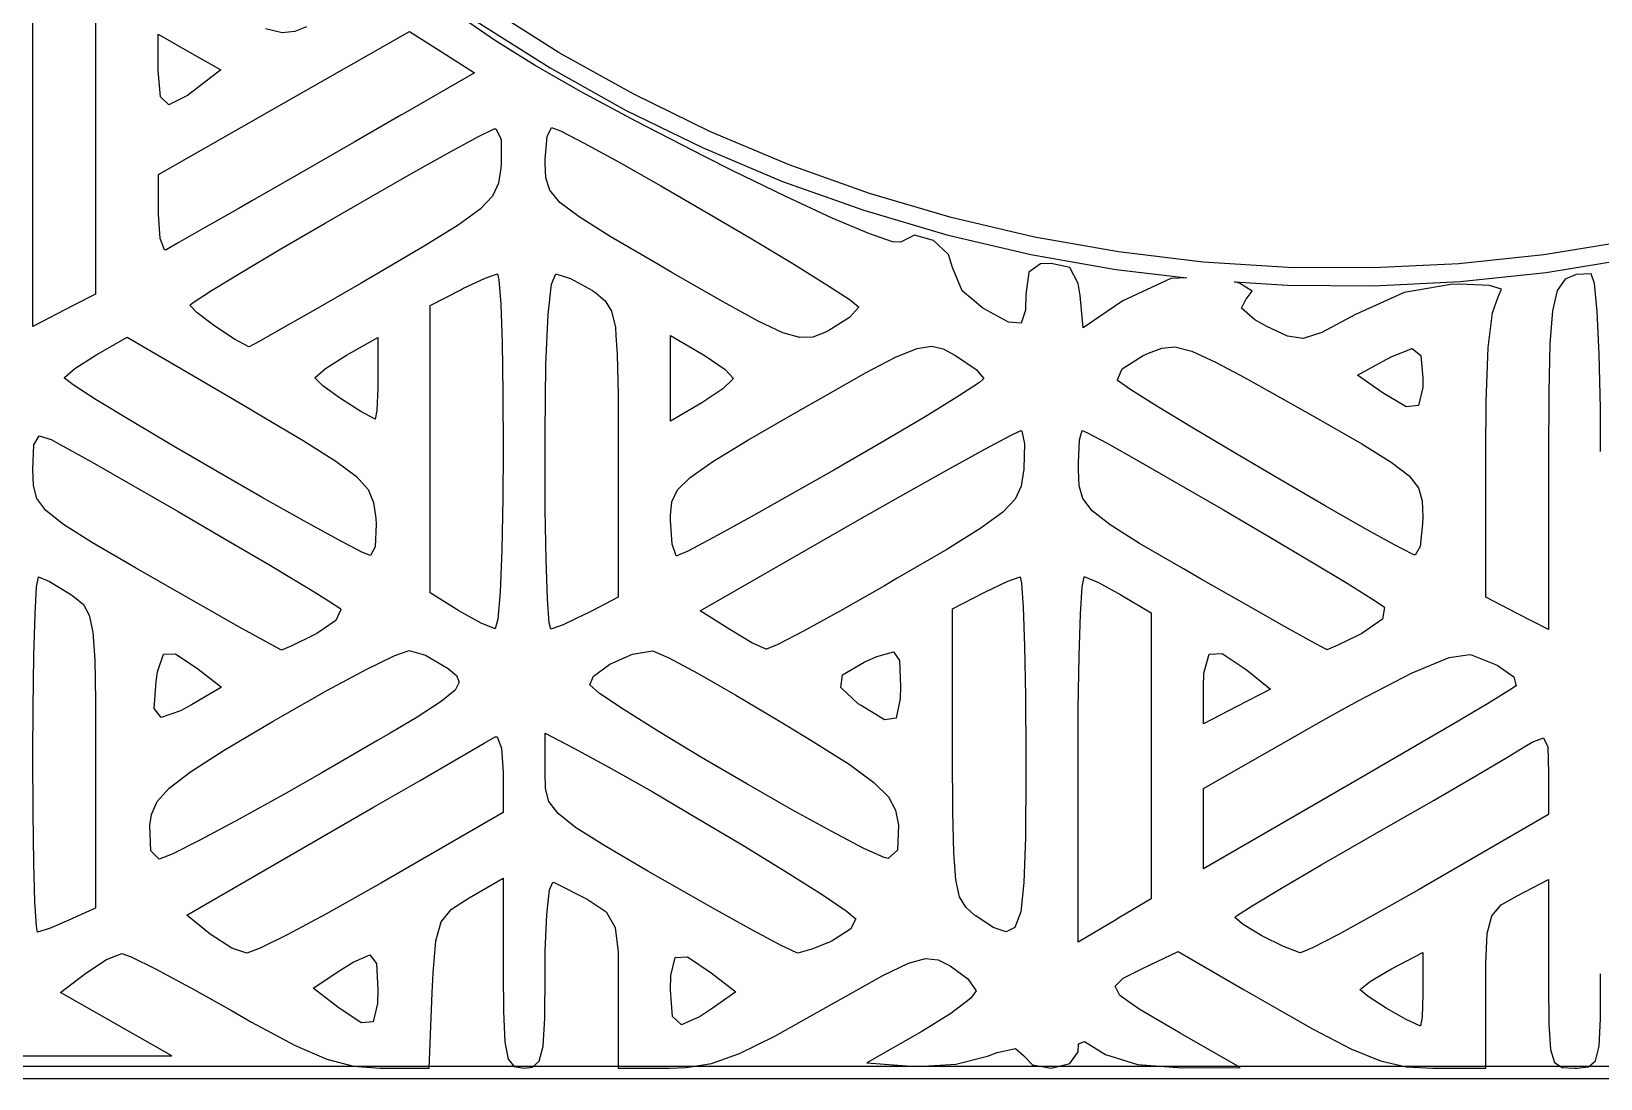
# Model space of a CAD drawing. Header units: millimetres. Extents: x 38 to 487, y 14 to 137.
# Drawn here: x 55.73 to 68.57, y 27.93 to 36.5 of the extents above; entities that cross this region are included whole.
import ezdxf

# ---------------------------------------------------------------- set-up
doc = ezdxf.new("R2010")
doc.units = ezdxf.units.MM
doc.layers.add('BLACK', color=20, linetype='Continuous')

msp = doc.modelspace()

# ---------------------------------------------------------------- linework, layer by layer
at = {"layer": 'BLACK', "linetype": 'Continuous'}
for p, q in [((55.744, 34.088), (55.744, 37.078)), ((56.256, 36.786), (56.256, 36.479)), ((59.53, 36.425), (59.223, 36.635)), ((60.051, 36.328), (59.461, 36.702)), ((56.256, 36.479), (56.257, 35.007)), ((56.77, 36.184), (56.77, 36.479)), ((56.77, 36.479), (57.025, 36.333)), ((57.783, 36.491), (57.648, 36.525)), ((57.887, 36.501), (57.783, 36.491)), ((57.799, 35.917), (58.827, 36.501)), ((57.984, 36.541), (57.887, 36.501)), ((58.827, 36.501), (59.092, 36.333)), ((59.38, 36.582), (59.976, 36.204)), ((59.853, 36.223), (59.53, 36.425)), ((57.025, 36.333), (57.281, 36.188)), ((59.092, 36.333), (59.358, 36.165)), ((60.225, 36.011), (59.853, 36.223)), ((60.66, 35.988), (60.051, 36.328)), ((56.787, 35.967), (56.77, 36.184)), ((57.281, 36.188), (57.09, 36.04)), ((59.358, 36.165), (58.77, 35.825)), ((59.976, 36.204), (60.593, 35.859)), ((56.857, 35.903), (56.787, 35.967)), ((57.008, 35.979), (56.857, 35.903)), ((57.09, 36.04), (57.008, 35.979)), ((60.677, 35.769), (60.225, 36.011)), ((61.288, 35.682), (60.66, 35.988)), ((56.772, 35.332), (57.799, 35.917)), ((58.77, 35.825), (58.755, 35.817)), ((60.593, 35.859), (61.228, 35.549)), ((58.755, 35.817), (58.372, 35.596)), ((59.397, 35.646), (59.518, 35.705)), ((59.518, 35.705), (59.532, 35.706)), ((59.532, 35.706), (59.575, 35.622)), ((59.952, 35.642), (59.988, 35.717)), ((59.988, 35.717), (60.061, 35.689)), ((61.24, 35.48), (60.677, 35.769)), ((58.372, 35.596), (57.937, 35.346)), ((59.169, 35.523), (59.397, 35.646)), ((59.575, 35.622), (59.577, 35.423)), ((59.935, 35.458), (59.952, 35.642)), ((60.061, 35.689), (60.256, 35.589)), ((60.256, 35.589), (60.54, 35.433)), ((61.931, 35.411), (61.288, 35.682)), ((58.862, 35.351), (59.169, 35.523)), ((59.935, 35.423), (59.935, 35.458)), ((61.228, 35.549), (61.879, 35.276)), ((61.471, 35.363), (61.24, 35.48)), ((56.771, 35.007), (56.772, 35.332)), ((57.937, 35.346), (57.54, 35.119)), ((58.508, 35.15), (58.862, 35.351)), ((59.574, 35.385), (59.554, 35.26)), ((59.577, 35.415), (59.574, 35.385)), ((59.577, 35.423), (59.577, 35.415)), ((59.941, 35.304), (59.935, 35.423)), ((60.54, 35.433), (60.882, 35.24)), ((61.904, 35.151), (61.471, 35.363)), ((62.589, 35.177), (61.931, 35.411)), ((59.554, 35.26), (59.505, 35.154)), ((59.974, 35.204), (59.941, 35.304)), ((60.057, 35.104), (59.974, 35.204)), ((60.882, 35.24), (61.252, 35.025)), ((61.879, 35.276), (62.544, 35.039)), ((57.54, 35.119), (57.423, 35.052)), ((58.135, 34.935), (58.508, 35.15)), ((59.505, 35.154), (59.403, 35.047)), ((60.214, 34.985), (60.057, 35.104)), ((62.284, 34.976), (61.904, 35.151)), ((63.259, 34.98), (62.589, 35.177)), ((56.257, 35.007), (56.257, 34.353)), ((56.785, 34.808), (56.771, 35.007)), ((57.423, 35.052), (57.143, 34.892)), ((57.774, 34.723), (58.135, 34.935)), ((59.403, 35.047), (59.224, 34.917)), ((60.467, 34.826), (60.214, 34.985)), ((61.252, 35.025), (61.622, 34.807)), ((62.583, 34.849), (62.284, 34.976)), ((62.544, 35.039), (63.222, 34.839)), ((63.939, 34.82), (63.259, 34.98)), ((56.821, 34.716), (56.785, 34.808)), ((57.143, 34.892), (56.934, 34.773)), ((59.224, 34.917), (58.945, 34.745)), ((60.839, 34.608), (60.467, 34.826)), ((61.622, 34.807), (61.962, 34.603)), ((62.778, 34.78), (62.583, 34.849)), ((62.958, 34.835), (62.842, 34.777)), ((63.112, 34.792), (62.958, 34.835)), ((63.222, 34.839), (63.909, 34.678)), ((64.626, 34.699), (63.939, 34.82)), ((56.834, 34.716), (56.821, 34.716)), ((56.934, 34.773), (56.834, 34.716)), ((57.454, 34.533), (57.774, 34.723)), ((58.945, 34.745), (58.541, 34.508)), ((62.842, 34.777), (62.778, 34.78)), ((63.237, 34.678), (63.112, 34.792)), ((63.27, 34.571), (63.237, 34.678)), ((63.909, 34.678), (64.605, 34.555)), ((65.319, 34.616), (64.626, 34.699)), ((68.106, 34.675), (67.412, 34.602)), ((68.795, 34.786), (68.106, 34.675)), ((60.973, 34.53), (60.839, 34.608)), ((61.962, 34.603), (62.241, 34.43)), ((63.348, 34.381), (63.27, 34.571)), ((63.99, 34.6), (63.892, 34.533)), ((64.077, 34.605), (63.99, 34.6)), ((64.23, 34.572), (64.077, 34.605)), ((64.298, 34.44), (64.23, 34.572)), ((64.605, 34.555), (65.186, 34.486)), ((66.016, 34.572), (65.319, 34.616)), ((66.714, 34.568), (66.016, 34.572)), ((67.412, 34.602), (66.714, 34.568)), ((68.125, 34.531), (68.823, 34.644)), ((57.205, 34.382), (57.454, 34.533)), ((58.431, 34.444), (58.076, 34.239)), ((58.541, 34.508), (58.431, 34.444)), ((59.263, 34.398), (59.445, 34.484)), ((59.445, 34.484), (59.545, 34.52)), ((59.545, 34.52), (59.558, 34.469)), ((59.558, 34.469), (59.572, 34.272)), ((59.96, 34.186), (59.987, 34.435)), ((59.987, 34.435), (60.023, 34.52)), ((60.023, 34.52), (60.142, 34.482)), ((60.142, 34.482), (60.322, 34.382)), ((61.386, 34.293), (60.973, 34.53)), ((62.241, 34.43), (62.431, 34.306)), ((63.892, 34.533), (63.869, 34.349)), ((64.312, 34.342), (64.298, 34.44)), ((65.054, 34.482), (64.663, 34.299)), ((65.186, 34.486), (65.054, 34.482)), ((65.616, 34.443), (65.576, 34.455)), ((65.576, 34.455), (66.011, 34.427)), ((65.722, 34.378), (65.616, 34.443)), ((66.011, 34.427), (66.717, 34.422)), ((66.717, 34.422), (67.423, 34.457)), ((67.346, 34.433), (66.965, 34.367)), ((67.42, 34.434), (67.346, 34.433)), ((67.664, 34.425), (67.42, 34.434)), ((67.423, 34.457), (68.125, 34.531)), ((67.76, 34.394), (67.664, 34.425)), ((68.281, 34.475), (68.217, 34.384)), ((68.373, 34.513), (68.281, 34.475)), ((68.494, 34.52), (68.373, 34.513)), ((68.521, 34.439), (68.494, 34.52)), ((68.543, 34.211), (68.521, 34.439)), ((56.257, 34.353), (56.08, 34.262)), ((57.027, 34.262), (57.056, 34.286)), ((57.056, 34.286), (57.205, 34.382)), ((58.994, 34.259), (59.246, 34.389)), ((59.246, 34.389), (59.263, 34.398)), ((60.322, 34.382), (60.353, 34.361)), ((60.353, 34.361), (60.428, 34.299)), ((60.428, 34.299), (60.479, 34.215)), ((61.679, 34.133), (61.386, 34.293)), ((62.431, 34.306), (62.5, 34.248)), ((63.518, 34.239), (63.348, 34.381)), ((63.869, 34.349), (63.866, 34.223)), ((64.339, 34.078), (64.312, 34.342)), ((64.663, 34.299), (64.339, 34.078)), ((65.633, 34.238), (65.668, 34.308)), ((65.668, 34.308), (65.672, 34.311)), ((65.672, 34.311), (65.722, 34.378)), ((66.965, 34.367), (66.566, 34.187)), ((67.686, 34.201), (67.734, 34.332)), ((67.734, 34.332), (67.76, 34.394)), ((68.217, 34.384), (68.177, 34.216)), ((56.08, 34.262), (55.744, 34.088)), ((57.089, 34.199), (57.027, 34.262)), ((57.233, 34.092), (57.089, 34.199)), ((58.076, 34.239), (57.787, 34.074)), ((58.994, 31.908), (58.994, 34.259)), ((59.572, 34.272), (59.583, 33.954)), ((59.942, 33.777), (59.96, 34.186)), ((60.479, 34.215), (60.51, 34.079)), ((62.425, 34.161), (62.256, 34.056)), ((62.5, 34.245), (62.425, 34.161)), ((62.5, 34.248), (62.5, 34.245)), ((63.728, 34.125), (63.518, 34.239)), ((63.866, 34.223), (63.831, 34.116)), ((65.743, 34.144), (65.633, 34.238)), ((66.524, 34.164), (66.291, 34.039)), ((66.566, 34.187), (66.524, 34.164)), ((67.653, 33.917), (67.686, 34.201)), ((68.177, 34.216), (68.156, 33.946)), ((68.56, 33.863), (68.543, 34.211)), ((57.393, 33.986), (57.233, 34.092)), ((57.787, 34.074), (57.591, 33.963)), ((60.51, 34.079), (60.514, 34.016)), ((61.881, 34.037), (61.679, 34.133)), ((62.02, 33.997), (61.881, 34.037)), ((62.224, 34.04), (62.125, 34.001)), ((62.256, 34.056), (62.224, 34.04)), ((63.831, 34.116), (63.728, 34.125)), ((65.842, 34.089), (65.743, 34.144)), ((66.009, 34.01), (65.842, 34.089)), ((66.291, 34.039), (66.139, 33.991)), ((56.259, 33.854), (56.516, 34)), ((56.516, 34), (57.09, 33.665)), ((57.505, 33.926), (57.393, 33.986)), ((57.515, 33.923), (57.505, 33.926)), ((57.591, 33.963), (57.515, 33.923)), ((58.31, 33.853), (58.566, 33.999)), ((58.566, 33.999), (58.566, 33.661)), ((59.583, 33.954), (59.59, 33.543)), ((60.514, 34.016), (60.526, 33.86)), ((60.961, 33.313), (60.961, 34.016)), ((60.961, 34.016), (61.217, 33.865)), ((62.125, 34.001), (62.02, 33.997)), ((62.809, 33.839), (62.979, 33.909)), ((62.979, 33.909), (63.097, 33.928)), ((63.097, 33.928), (63.191, 33.906)), ((63.191, 33.906), (63.289, 33.854)), ((64.872, 33.87), (64.981, 33.912)), ((64.981, 33.912), (65.089, 33.921)), ((65.089, 33.921), (65.226, 33.886)), ((66.139, 33.991), (66.009, 34.01)), ((66.864, 33.844), (67.029, 33.907)), ((67.029, 33.907), (67.102, 33.852)), ((67.635, 33.474), (67.653, 33.917)), ((68.156, 33.946), (68.147, 33.553)), ((56.087, 33.745), (56.259, 33.854)), ((58.139, 33.744), (58.31, 33.853)), ((59.935, 33.215), (59.942, 33.777)), ((60.526, 33.86), (60.532, 33.53)), ((61.217, 33.865), (61.246, 33.847)), ((61.246, 33.847), (61.408, 33.736)), ((62.558, 33.708), (62.809, 33.839)), ((63.289, 33.854), (63.301, 33.846)), ((63.301, 33.846), (63.461, 33.737)), ((64.658, 33.741), (64.83, 33.85)), ((64.83, 33.85), (64.872, 33.87)), ((65.226, 33.886), (65.422, 33.797)), ((65.422, 33.797), (65.622, 33.69)), ((66.583, 33.69), (66.787, 33.802)), ((66.787, 33.802), (66.864, 33.844)), ((67.102, 33.852), (67.118, 33.665)), ((68.57, 33.418), (68.56, 33.863)), ((56.003, 33.665), (56.004, 33.67)), ((56.073, 33.61), (56.003, 33.665)), ((56.004, 33.67), (56.087, 33.745)), ((57.09, 33.665), (57.52, 33.414)), ((58.054, 33.665), (58.055, 33.67)), ((58.116, 33.603), (58.054, 33.665)), ((58.055, 33.67), (58.139, 33.744)), ((58.566, 33.661), (58.566, 33.587)), ((61.472, 33.658), (61.389, 33.578)), ((61.408, 33.736), (61.474, 33.665)), ((61.474, 33.665), (61.472, 33.658)), ((62.2, 33.506), (62.558, 33.708)), ((63.461, 33.737), (63.526, 33.664)), ((63.513, 33.652), (63.49, 33.631)), ((63.526, 33.664), (63.513, 33.652)), ((64.62, 33.652), (64.658, 33.741)), ((64.628, 33.64), (64.62, 33.652)), ((65.622, 33.69), (65.707, 33.644)), ((65.707, 33.644), (66.111, 33.418)), ((66.784, 33.549), (66.583, 33.69)), ((67.118, 33.665), (67.117, 33.589)), ((56.263, 33.489), (56.073, 33.61)), ((58.262, 33.498), (58.116, 33.603)), ((58.566, 33.587), (58.558, 33.401)), ((59.59, 33.543), (59.592, 33.066)), ((60.532, 33.53), (60.533, 33.058)), ((61.389, 33.578), (61.217, 33.464)), ((63.327, 33.523), (63.058, 33.358)), ((63.49, 33.631), (63.327, 33.523)), ((64.727, 33.571), (64.628, 33.64)), ((64.941, 33.437), (64.727, 33.571)), ((66.981, 33.431), (66.784, 33.549)), ((67.117, 33.589), (67.082, 33.441)), ((68.147, 33.553), (68.145, 33.012)), ((56.542, 33.319), (56.263, 33.489)), ((57.52, 33.414), (57.568, 33.385)), ((57.568, 33.385), (57.957, 33.155)), ((58.427, 33.392), (58.262, 33.498)), ((58.545, 33.33), (58.427, 33.392)), ((58.558, 33.401), (58.545, 33.33)), ((61.217, 33.464), (60.961, 33.313)), ((61.593, 33.157), (62.006, 33.395)), ((62.006, 33.395), (62.2, 33.506)), ((65.237, 33.257), (64.941, 33.437)), ((66.111, 33.418), (66.26, 33.334)), ((67.082, 33.441), (66.981, 33.431)), ((67.632, 33.051), (67.635, 33.474)), ((68.572, 33.066), (68.57, 33.418)), ((56.882, 33.118), (56.542, 33.319)), ((63.058, 33.358), (62.706, 33.149)), ((65.587, 33.049), (65.237, 33.257)), ((66.26, 33.334), (66.618, 33.128)), ((55.753, 33.121), (55.796, 33.193)), ((55.796, 33.193), (55.894, 33.163)), ((55.894, 33.163), (55.963, 33.125)), ((57.957, 33.155), (58.224, 32.987)), ((59.935, 33.066), (59.935, 33.215)), ((61.307, 32.983), (61.593, 33.157)), ((62.706, 33.149), (62.297, 32.913)), ((63.532, 33.084), (63.742, 33.197)), ((63.742, 33.197), (63.829, 33.237)), ((63.829, 33.237), (63.837, 33.233)), ((63.837, 33.233), (63.857, 33.128)), ((63.857, 33.128), (63.852, 32.926)), ((64.299, 32.974), (64.309, 33.161)), ((64.309, 33.161), (64.33, 33.237)), ((64.33, 33.237), (64.369, 33.22)), ((64.369, 33.22), (64.533, 33.133)), ((64.533, 33.133), (64.794, 32.987)), ((66.618, 33.128), (66.859, 32.979)), ((55.744, 32.919), (55.753, 33.121)), ((55.963, 33.125), (56.229, 32.977)), ((57.251, 32.902), (56.882, 33.118)), ((59.592, 33.066), (59.59, 32.684)), ((59.937, 32.589), (59.935, 33.066)), ((60.533, 33.058), (60.533, 31.873)), ((63.223, 32.914), (63.532, 33.084)), ((65.957, 32.831), (65.587, 33.049)), ((67.632, 31.873), (67.632, 33.051)), ((68.145, 33.012), (68.145, 31.608)), ((55.748, 32.787), (55.744, 32.919)), ((56.229, 32.977), (56.562, 32.787)), ((57.621, 32.69), (57.251, 32.902)), ((58.224, 32.987), (58.393, 32.86)), ((61.123, 32.854), (61.307, 32.983)), ((62.297, 32.913), (61.999, 32.744)), ((62.842, 32.699), (63.223, 32.914)), ((63.851, 32.905), (63.831, 32.781)), ((63.852, 32.916), (63.851, 32.905)), ((63.852, 32.926), (63.852, 32.916)), ((64.299, 32.916), (64.299, 32.974)), ((64.305, 32.785), (64.299, 32.916)), ((64.794, 32.987), (65.122, 32.799)), ((66.859, 32.979), (67.006, 32.866)), ((55.776, 32.682), (55.748, 32.787)), ((56.562, 32.787), (56.932, 32.574)), ((58.393, 32.86), (58.488, 32.754)), ((58.488, 32.754), (58.532, 32.647)), ((60.973, 32.654), (61.019, 32.751)), ((61.019, 32.751), (61.123, 32.854)), ((61.999, 32.744), (61.621, 32.532)), ((63.831, 32.781), (63.782, 32.675)), ((64.334, 32.68), (64.305, 32.785)), ((65.122, 32.799), (65.486, 32.588)), ((66.318, 32.621), (65.957, 32.831)), ((67.006, 32.866), (67.082, 32.767)), ((67.082, 32.767), (67.111, 32.663)), ((55.85, 32.583), (55.776, 32.682)), ((57.962, 32.497), (57.621, 32.69)), ((58.532, 32.647), (58.55, 32.519)), ((59.59, 32.684), (59.582, 32.257)), ((60.961, 32.543), (60.973, 32.654)), ((62.492, 32.5), (62.842, 32.699)), ((63.782, 32.675), (63.68, 32.568)), ((64.411, 32.581), (64.334, 32.68)), ((66.638, 32.439), (66.318, 32.621)), ((67.111, 32.663), (67.116, 32.531)), ((55.994, 32.469), (55.85, 32.583)), ((56.932, 32.574), (57.308, 32.355)), ((58.244, 32.343), (57.962, 32.497)), ((58.55, 32.519), (58.553, 32.47)), ((59.944, 32.178), (59.937, 32.589)), ((60.961, 32.503), (60.961, 32.543)), ((60.975, 32.308), (60.961, 32.503)), ((61.205, 31.762), (62.492, 32.5)), ((61.621, 32.532), (61.313, 32.363)), ((63.68, 32.568), (63.501, 32.438)), ((64.558, 32.465), (64.411, 32.581)), ((65.486, 32.588), (65.857, 32.37)), ((67.116, 32.531), (67.115, 32.473)), ((56.231, 32.319), (55.994, 32.469)), ((58.553, 32.47), (58.546, 32.286)), ((61.313, 32.363), (61.103, 32.251)), ((63.501, 32.438), (63.221, 32.265)), ((64.799, 32.314), (64.558, 32.465)), ((65.857, 32.37), (66.205, 32.164)), ((66.886, 32.301), (66.638, 32.439)), ((67.115, 32.473), (67.095, 32.289)), ((56.585, 32.113), (56.231, 32.319)), ((57.308, 32.355), (57.66, 32.148)), ((58.436, 32.243), (58.244, 32.343)), ((58.507, 32.214), (58.436, 32.243)), ((58.546, 32.286), (58.507, 32.214)), ((59.582, 32.257), (59.568, 31.918)), ((61.008, 32.213), (60.975, 32.308)), ((61.103, 32.251), (61.014, 32.211)), ((63.221, 32.265), (62.817, 32.028)), ((65.158, 32.105), (64.799, 32.314)), ((67.032, 32.226), (66.886, 32.301)), ((67.095, 32.289), (67.054, 32.218)), ((56.749, 32.018), (56.585, 32.113)), ((57.66, 32.148), (57.955, 31.972)), ((59.955, 31.86), (59.944, 32.178)), ((61.014, 32.211), (61.008, 32.213)), ((65.304, 32.021), (65.158, 32.105)), ((66.205, 32.164), (66.498, 31.988)), ((67.054, 32.218), (67.032, 32.226)), ((55.775, 31.959), (55.79, 32.04)), ((55.79, 32.04), (55.881, 32.001)), ((55.881, 32.001), (56.046, 31.902)), ((57.118, 31.807), (56.749, 32.018)), ((57.955, 31.972), (58.06, 31.908)), ((62.817, 32.028), (62.712, 31.967)), ((63.539, 31.918), (63.721, 32.004)), ((63.721, 32.004), (63.822, 32.04)), ((63.822, 32.04), (63.834, 31.989)), ((63.834, 31.989), (63.848, 31.792)), ((64.331, 31.959), (64.347, 32.04)), ((64.347, 32.04), (64.352, 32.039)), ((64.352, 32.039), (64.464, 31.993)), ((64.464, 31.993), (64.646, 31.893)), ((65.673, 31.811), (65.304, 32.021)), ((66.498, 31.988), (66.706, 31.858)), ((55.762, 31.735), (55.775, 31.959)), ((56.046, 31.902), (56.085, 31.875)), ((56.085, 31.875), (56.157, 31.814)), ((58.06, 31.908), (58.164, 31.845)), ((58.164, 31.845), (58.255, 31.784)), ((59.229, 31.762), (58.994, 31.908)), ((59.568, 31.918), (59.549, 31.695)), ((59.969, 31.663), (59.955, 31.86)), ((60.533, 31.873), (60.319, 31.762)), ((62.712, 31.967), (62.351, 31.761)), ((63.27, 31.779), (63.522, 31.909)), ((63.522, 31.909), (63.539, 31.918)), ((64.316, 31.734), (64.331, 31.959)), ((64.646, 31.893), (64.895, 31.746)), ((66.706, 31.858), (66.8, 31.794)), ((67.888, 31.74), (67.632, 31.873)), ((55.752, 31.395), (55.762, 31.735)), ((56.157, 31.814), (56.205, 31.727)), ((56.205, 31.727), (56.235, 31.586)), ((57.43, 31.631), (57.118, 31.807)), ((58.263, 31.773), (58.222, 31.684)), ((58.255, 31.784), (58.263, 31.773)), ((59.411, 31.661), (59.229, 31.762)), ((60.264, 31.734), (60.082, 31.648)), ((60.281, 31.743), (60.264, 31.734)), ((60.319, 31.762), (60.281, 31.743)), ((61.447, 31.608), (61.205, 31.762)), ((62.351, 31.761), (62.05, 31.596)), ((63.27, 30.588), (63.27, 31.779)), ((63.848, 31.792), (63.859, 31.474)), ((64.305, 31.393), (64.316, 31.734)), ((64.895, 31.746), (64.895, 29.405)), ((65.984, 31.634), (65.673, 31.811)), ((66.804, 31.789), (66.788, 31.695)), ((66.8, 31.794), (66.804, 31.789)), ((68.145, 31.608), (67.888, 31.74)), ((56.235, 31.586), (56.25, 31.362)), ((57.657, 31.505), (57.43, 31.631)), ((58.222, 31.684), (58.067, 31.577)), ((59.526, 31.615), (59.411, 31.661)), ((59.528, 31.614), (59.526, 31.615)), ((59.549, 31.695), (59.528, 31.614)), ((59.982, 31.612), (59.969, 31.663)), ((60.082, 31.648), (59.982, 31.612)), ((61.628, 31.501), (61.447, 31.608)), ((62.05, 31.596), (61.84, 31.486)), ((66.211, 31.508), (65.984, 31.634)), ((66.788, 31.695), (66.619, 31.577)), ((57.772, 31.444), (57.657, 31.505)), ((57.864, 31.476), (57.779, 31.441)), ((58.039, 31.562), (57.864, 31.476)), ((58.067, 31.577), (58.039, 31.562)), ((61.744, 31.448), (61.628, 31.501)), ((61.84, 31.486), (61.748, 31.447)), ((63.859, 31.474), (63.866, 31.063)), ((66.324, 31.447), (66.211, 31.508)), ((66.417, 31.477), (66.332, 31.444)), ((66.591, 31.562), (66.417, 31.477)), ((66.619, 31.577), (66.591, 31.562)), ((55.746, 30.968), (55.752, 31.395)), ((56.25, 31.362), (56.256, 31.026)), ((56.765, 31.262), (56.814, 31.407)), ((56.814, 31.407), (56.911, 31.411)), ((56.911, 31.411), (57.093, 31.288)), ((57.779, 31.441), (57.772, 31.444)), ((58.471, 31.283), (58.705, 31.396)), ((58.705, 31.396), (58.823, 31.438)), ((58.823, 31.438), (58.957, 31.4)), ((58.957, 31.4), (59.142, 31.289)), ((60.466, 31.325), (60.649, 31.406)), ((60.649, 31.406), (60.815, 31.435)), ((60.815, 31.435), (60.822, 31.433)), ((60.822, 31.433), (60.947, 31.378)), ((60.947, 31.378), (61.182, 31.252)), ((61.748, 31.447), (61.744, 31.448)), ((62.37, 31.237), (62.547, 31.342)), ((62.547, 31.342), (62.649, 31.388)), ((62.649, 31.388), (62.786, 31.427)), ((62.786, 31.427), (62.836, 31.355)), ((62.836, 31.355), (62.842, 31.142)), ((64.298, 30.964), (64.305, 31.393)), ((65.326, 31.251), (65.368, 31.407)), ((65.368, 31.407), (65.476, 31.414)), ((65.476, 31.414), (65.672, 31.281)), ((66.332, 31.444), (66.324, 31.447)), ((67.029, 31.254), (67.333, 31.379)), ((67.333, 31.379), (67.501, 31.404)), ((67.501, 31.404), (67.52, 31.398)), ((67.52, 31.398), (67.725, 31.317)), ((56.752, 31.184), (56.765, 31.262)), ((57.093, 31.288), (57.287, 31.138)), ((58.155, 31.113), (58.471, 31.283)), ((59.142, 31.289), (59.209, 31.233)), ((59.209, 31.233), (59.233, 31.179)), ((60.3, 31.157), (60.331, 31.226)), ((60.331, 31.226), (60.466, 31.325)), ((61.182, 31.252), (61.388, 31.135)), ((62.354, 31.135), (62.37, 31.237)), ((65.322, 31.14), (65.326, 31.251)), ((65.672, 31.281), (65.87, 31.121)), ((66.587, 31.026), (67.029, 31.254)), ((67.725, 31.317), (67.861, 31.223)), ((67.861, 31.223), (67.872, 31.177)), ((56.736, 30.962), (56.752, 31.184)), ((57.287, 31.138), (57.041, 30.993)), ((57.787, 30.904), (58.155, 31.113)), ((59.199, 31.113), (59.086, 31.02)), ((59.222, 31.157), (59.199, 31.113)), ((59.233, 31.179), (59.222, 31.157)), ((60.381, 31.086), (60.3, 31.157)), ((60.581, 30.952), (60.381, 31.086)), ((61.388, 31.135), (61.496, 31.073)), ((61.496, 31.073), (61.859, 30.857)), ((62.498, 31.002), (62.354, 31.135)), ((62.842, 31.142), (62.841, 31.045)), ((65.322, 30.838), (65.322, 31.14)), ((65.87, 31.121), (65.596, 30.98)), ((67.827, 31.112), (67.645, 31.001)), ((67.88, 31.148), (67.827, 31.112)), ((67.872, 31.177), (67.88, 31.148)), ((55.744, 30.586), (55.746, 30.968)), ((56.256, 31.026), (56.256, 30.962)), ((56.256, 30.962), (56.257, 30.547)), ((56.795, 30.888), (56.736, 30.962)), ((57.041, 30.993), (56.952, 30.943)), ((59.086, 31.02), (58.879, 30.886)), ((60.869, 30.771), (60.581, 30.952)), ((62.522, 30.986), (62.498, 31.002)), ((62.713, 30.871), (62.522, 30.986)), ((62.841, 31.045), (62.809, 30.885)), ((63.866, 31.063), (63.869, 30.586)), ((64.296, 30.546), (64.298, 30.964)), ((65.596, 30.98), (65.322, 30.838)), ((66.325, 30.88), (66.587, 31.026)), ((67.645, 31.001), (67.359, 30.832)), ((56.952, 30.943), (56.795, 30.888)), ((57.31, 30.621), (57.711, 30.86)), ((57.711, 30.86), (57.787, 30.904)), ((58.879, 30.886), (58.668, 30.761)), ((61.859, 30.857), (62.109, 30.705)), ((62.809, 30.885), (62.713, 30.871)), ((65.322, 30.309), (66.325, 30.88)), ((67.359, 30.832), (66.995, 30.619)), ((58.559, 30.697), (58.108, 30.436)), ((58.668, 30.761), (58.559, 30.697)), ((59.436, 30.678), (59.528, 30.731)), ((59.528, 30.731), (59.542, 30.731)), ((59.542, 30.731), (59.578, 30.638)), ((59.935, 30.438), (59.935, 30.761)), ((59.935, 30.761), (60.17, 30.638)), ((61.214, 30.563), (60.869, 30.771)), ((62.109, 30.705), (62.291, 30.588)), ((67.952, 30.651), (68.011, 30.688)), ((68.011, 30.688), (68.104, 30.724)), ((68.104, 30.724), (68.139, 30.65)), ((55.746, 30.109), (55.744, 30.586)), ((57.034, 30.445), (57.31, 30.621)), ((59.222, 30.554), (59.436, 30.678)), ((59.578, 30.638), (59.592, 30.44)), ((60.17, 30.638), (60.458, 30.482)), ((61.585, 30.346), (61.214, 30.563)), ((62.291, 30.588), (62.422, 30.506)), ((63.271, 30.114), (63.27, 30.588)), ((63.869, 30.586), (63.869, 30.423)), ((66.995, 30.619), (66.578, 30.377)), ((67.552, 30.412), (67.81, 30.564)), ((67.81, 30.564), (67.952, 30.651)), ((68.139, 30.65), (68.145, 30.436)), ((56.257, 30.547), (56.257, 29.33)), ((56.859, 30.312), (57.034, 30.445)), ((58.108, 30.436), (57.817, 30.27)), ((58.912, 30.375), (59.222, 30.554)), ((59.592, 30.44), (59.592, 30.112)), ((59.939, 30.307), (59.935, 30.438)), ((60.458, 30.482), (60.81, 30.283)), ((62.422, 30.506), (62.626, 30.358)), ((64.296, 29.052), (64.296, 30.546)), ((68.145, 30.436), (68.145, 30.095)), ((56.76, 30.203), (56.859, 30.312)), ((58.532, 30.156), (58.912, 30.375)), ((59.967, 30.202), (59.939, 30.307)), ((61.952, 30.137), (61.585, 30.346)), ((62.626, 30.358), (62.745, 30.24)), ((63.869, 30.423), (63.865, 29.907)), ((66.578, 30.377), (65.322, 29.652)), ((65.322, 29.652), (65.322, 30.309)), ((67.21, 30.214), (67.552, 30.412)), ((56.715, 30.095), (56.76, 30.203)), ((57.817, 30.27), (57.431, 30.056)), ((60.041, 30.103), (59.967, 30.202)), ((60.81, 30.283), (61.189, 30.061)), ((62.745, 30.24), (62.803, 30.131)), ((66.817, 29.988), (67.21, 30.214)), ((55.752, 29.697), (55.746, 30.109)), ((56.701, 30.006), (56.715, 30.095)), ((57.431, 30.056), (57.111, 29.885)), ((58.234, 29.983), (58.532, 30.156)), ((59.592, 30.112), (58.596, 29.537)), ((60.185, 29.988), (60.041, 30.103)), ((61.189, 30.061), (61.568, 29.835)), ((62.282, 29.955), (61.952, 30.137)), ((62.803, 30.131), (62.826, 30.009)), ((63.279, 29.781), (63.271, 30.114)), ((68.145, 30.095), (67.165, 29.528)), ((56.71, 29.799), (56.701, 30.006)), ((57.004, 29.272), (58.234, 29.983)), ((60.423, 29.838), (60.185, 29.988)), ((62.544, 29.817), (62.282, 29.955)), ((62.826, 30.009), (62.82, 29.804)), ((66.669, 29.904), (66.817, 29.988)), ((56.778, 29.731), (56.71, 29.799)), ((57.111, 29.885), (56.884, 29.772)), ((60.777, 29.632), (60.423, 29.838)), ((61.568, 29.835), (61.915, 29.622)), ((62.709, 29.743), (62.544, 29.817)), ((62.82, 29.804), (62.741, 29.735)), ((63.865, 29.907), (63.853, 29.539)), ((66.286, 29.683), (66.669, 29.904)), ((55.761, 29.38), (55.752, 29.697)), ((56.884, 29.772), (56.778, 29.731)), ((62.741, 29.735), (62.709, 29.743)), ((63.296, 29.56), (63.279, 29.781)), ((65.961, 29.493), (66.286, 29.683)), ((58.596, 29.537), (58.509, 29.487)), ((59.315, 29.413), (59.592, 29.575)), ((59.592, 29.575), (59.592, 28.798)), ((59.971, 29.478), (59.999, 29.543)), ((59.999, 29.543), (60.015, 29.535)), ((60.015, 29.535), (60.28, 29.404)), ((60.94, 29.538), (60.777, 29.632)), ((61.312, 29.327), (60.94, 29.538)), ((61.915, 29.622), (62.202, 29.441)), ((63.327, 29.422), (63.296, 29.56)), ((63.853, 29.539), (63.827, 29.3)), ((67.888, 29.431), (68.145, 29.564)), ((68.145, 29.564), (68.145, 28.792)), ((58.509, 29.487), (58.142, 29.281)), ((59.17, 29.32), (59.315, 29.413)), ((59.949, 29.278), (59.971, 29.478)), ((60.28, 29.404), (60.435, 29.299)), ((62.202, 29.441), (62.399, 29.308)), ((63.377, 29.336), (63.327, 29.422)), ((64.895, 29.405), (64.636, 29.253)), ((65.721, 29.348), (65.961, 29.493)), ((67.087, 29.483), (66.727, 29.279)), ((67.165, 29.528), (67.087, 29.483)), ((67.757, 29.355), (67.888, 29.431)), ((55.773, 29.183), (55.761, 29.38)), ((56.257, 29.33), (56.129, 29.272)), ((58.142, 29.281), (57.83, 29.114)), ((59.085, 29.218), (59.17, 29.32)), ((59.936, 28.979), (59.949, 29.278)), ((60.435, 29.299), (60.509, 29.171)), ((61.631, 29.15), (61.312, 29.327)), ((62.399, 29.308), (62.478, 29.242)), ((63.449, 29.273), (63.377, 29.336)), ((63.827, 29.3), (63.78, 29.171)), ((65.593, 29.266), (65.721, 29.348)), ((66.727, 29.279), (66.426, 29.114)), ((67.681, 29.267), (67.757, 29.355)), ((55.783, 29.132), (55.773, 29.183)), ((55.881, 29.164), (55.783, 29.132)), ((56.039, 29.231), (55.881, 29.164)), ((56.129, 29.272), (56.039, 29.231)), ((57.196, 29.117), (57.004, 29.272)), ((59.04, 29.061), (59.085, 29.218)), ((60.509, 29.171), (60.532, 28.97)), ((61.868, 29.024), (61.631, 29.15)), ((62.435, 29.158), (62.285, 29.061)), ((62.478, 29.242), (62.435, 29.158)), ((63.46, 29.265), (63.449, 29.273)), ((63.602, 29.172), (63.46, 29.265)), ((63.707, 29.135), (63.602, 29.172)), ((63.78, 29.171), (63.707, 29.135)), ((64.596, 29.229), (64.296, 29.052)), ((64.636, 29.253), (64.596, 29.229)), ((65.579, 29.253), (65.593, 29.266)), ((65.646, 29.195), (65.579, 29.253)), ((65.801, 29.103), (65.646, 29.195)), ((67.644, 29.122), (67.681, 29.267)), ((57.371, 29.002), (57.196, 29.117)), ((57.83, 29.114), (57.603, 29.002)), ((59.019, 28.801), (59.04, 29.061)), ((61.994, 28.964), (61.868, 29.024)), ((62.263, 29.052), (62.119, 28.993)), ((62.285, 29.061), (62.263, 29.052)), ((65.977, 29.015), (65.801, 29.103)), ((66.426, 29.114), (66.213, 29.004)), ((67.632, 28.876), (67.644, 29.122)), ((56.178, 28.798), (56.347, 28.909)), ((56.347, 28.909), (56.471, 28.958)), ((56.471, 28.958), (56.547, 28.932)), ((56.547, 28.932), (56.747, 28.834)), ((57.494, 28.961), (57.371, 29.002)), ((57.603, 29.002), (57.494, 28.961)), ((58.364, 28.887), (58.502, 28.946)), ((58.502, 28.946), (58.556, 28.877)), ((59.935, 28.797), (59.936, 28.979)), ((60.532, 28.97), (60.533, 28.662)), ((60.964, 28.779), (60.999, 28.926)), ((60.999, 28.926), (61.1, 28.93)), ((61.1, 28.93), (61.293, 28.801)), ((62.004, 28.961), (61.994, 28.964)), ((62.119, 28.993), (62.004, 28.961)), ((62.908, 28.878), (63.047, 28.917)), ((63.047, 28.917), (63.151, 28.907)), ((63.151, 28.907), (63.25, 28.857)), ((64.823, 28.836), (65.114, 28.975)), ((65.114, 28.975), (65.655, 28.662)), ((66.105, 28.966), (65.977, 29.015)), ((66.117, 28.964), (66.105, 28.966)), ((66.213, 29.004), (66.117, 28.964)), ((66.862, 28.833), (67.118, 28.965)), ((67.118, 28.965), (67.118, 28.664)), ((55.971, 28.639), (56.178, 28.798)), ((56.747, 28.834), (57.032, 28.681)), ((58.037, 28.674), (58.256, 28.818)), ((58.256, 28.818), (58.364, 28.887)), ((58.556, 28.877), (58.566, 28.662)), ((59.011, 28.636), (59.019, 28.801)), ((59.592, 28.798), (59.594, 28.483)), ((59.932, 28.429), (59.935, 28.797)), ((60.961, 28.662), (60.964, 28.779)), ((61.293, 28.801), (61.496, 28.644)), ((62.392, 28.607), (62.7, 28.779)), ((62.7, 28.779), (62.908, 28.878)), ((63.25, 28.857), (63.393, 28.75)), ((64.666, 28.756), (64.823, 28.836)), ((66.689, 28.733), (66.862, 28.833)), ((67.632, 28.659), (67.632, 28.876)), ((68.145, 28.792), (68.145, 28.721)), ((68.571, 28.427), (68.572, 28.792)), ((56.881, 28.12), (55.971, 28.639)), ((57.032, 28.681), (57.043, 28.674)), ((57.043, 28.674), (57.369, 28.491)), ((58.238, 28.52), (58.037, 28.674)), ((58.566, 28.662), (58.564, 28.549)), ((58.986, 28.02), (59.011, 28.636)), ((60.533, 28.662), (60.533, 28.648)), ((60.533, 28.648), (60.533, 28.02)), ((60.978, 28.443), (60.961, 28.662)), ((61.496, 28.644), (61.295, 28.503)), ((63.393, 28.75), (63.462, 28.654)), ((63.462, 28.654), (63.415, 28.591)), ((64.6, 28.69), (64.666, 28.756)), ((64.639, 28.614), (64.6, 28.69)), ((65.655, 28.662), (65.941, 28.497)), ((66.605, 28.662), (66.606, 28.666)), ((66.67, 28.606), (66.605, 28.662)), ((66.606, 28.666), (66.689, 28.733)), ((67.118, 28.664), (67.118, 28.623)), ((67.632, 28.02), (67.632, 28.659)), ((68.145, 28.721), (68.147, 28.381)), ((58.429, 28.392), (58.238, 28.52)), ((58.564, 28.549), (58.528, 28.398)), ((62.209, 28.502), (62.392, 28.607)), ((63.415, 28.591), (63.254, 28.467)), ((64.796, 28.503), (64.639, 28.614)), ((66.817, 28.511), (66.67, 28.606)), ((66.981, 28.417), (66.817, 28.511)), ((67.118, 28.623), (67.111, 28.439)), ((57.369, 28.491), (57.533, 28.397)), ((57.533, 28.397), (57.884, 28.209)), ((58.528, 28.398), (58.429, 28.392)), ((59.594, 28.483), (59.605, 28.232)), ((59.919, 28.2), (59.932, 28.429)), ((61.05, 28.375), (60.978, 28.443)), ((61.205, 28.443), (61.05, 28.375)), ((61.295, 28.503), (61.205, 28.443)), ((61.816, 28.281), (62.209, 28.502)), ((63.254, 28.467), (63.018, 28.32)), ((65.085, 28.333), (64.796, 28.503)), ((65.941, 28.497), (66.213, 28.343)), ((67.092, 28.367), (66.981, 28.417)), ((67.111, 28.439), (67.097, 28.366)), ((68.147, 28.381), (68.161, 28.174)), ((68.559, 28.2), (68.571, 28.427)), ((61.526, 28.139), (61.816, 28.281)), ((63.018, 28.32), (62.568, 28.063)), ((65.131, 28.307), (65.085, 28.333)), ((65.622, 28.025), (65.131, 28.307)), ((66.213, 28.343), (66.529, 28.178)), ((67.097, 28.366), (67.092, 28.367)), ((54.085, 28.12), (56.881, 28.12)), ((57.884, 28.209), (58.149, 28.094)), ((59.605, 28.232), (59.632, 28.093)), ((59.888, 28.077), (59.919, 28.2)), ((61.297, 28.059), (61.526, 28.139)), ((63.554, 28.117), (63.633, 28.148)), ((63.633, 28.148), (63.785, 28.18)), ((63.785, 28.18), (63.849, 28.123)), ((63.849, 28.123), (63.923, 28.047)), ((64.228, 28.057), (64.296, 28.153)), ((64.296, 28.153), (64.301, 28.219)), ((64.301, 28.219), (64.349, 28.239)), ((64.349, 28.239), (64.486, 28.153)), ((64.486, 28.153), (64.521, 28.132)), ((64.521, 28.132), (64.783, 28.051)), ((66.529, 28.178), (66.771, 28.08)), ((68.161, 28.174), (68.195, 28.067)), ((68.53, 28.079), (68.559, 28.2)), ((203.359, 28.04), (53.403, 28.034)), ((203.359, 28.04), (53.403, 28.034)), ((58.149, 28.094), (58.368, 28.037)), ((58.368, 28.037), (58.584, 28.021)), ((58.584, 28.021), (58.986, 28.02)), ((59.632, 28.093), (59.683, 28.033)), ((59.683, 28.033), (59.764, 28.02)), ((59.764, 28.02), (59.833, 28.028)), ((59.833, 28.028), (59.888, 28.077)), ((60.533, 28.02), (60.954, 28.02)), ((60.954, 28.02), (61.09, 28.025)), ((61.09, 28.025), (61.297, 28.059)), ((62.568, 28.063), (62.931, 28.036)), ((62.931, 28.036), (62.989, 28.033)), ((62.989, 28.033), (63.295, 28.053)), ((63.295, 28.053), (63.554, 28.117)), ((63.923, 28.047), (64.077, 28.019)), ((64.077, 28.019), (64.228, 28.057)), ((64.783, 28.051), (65.149, 28.023)), ((65.149, 28.023), (65.622, 28.025)), ((66.771, 28.08), (66.981, 28.032)), ((66.981, 28.032), (67.199, 28.02)), ((67.199, 28.02), (67.632, 28.02)), ((68.195, 28.067), (68.257, 28.026)), ((68.257, 28.026), (68.358, 28.02)), ((68.358, 28.02), (68.378, 28.02)), ((68.378, 28.02), (68.472, 28.03)), ((68.472, 28.03), (68.53, 28.079)), ((53.403, 27.934), (203.359, 27.94)), ((53.403, 27.934), (203.359, 27.94))]:
    msp.add_line(p, q, dxfattribs=at)

doc.saveas('drawing.dxf')
